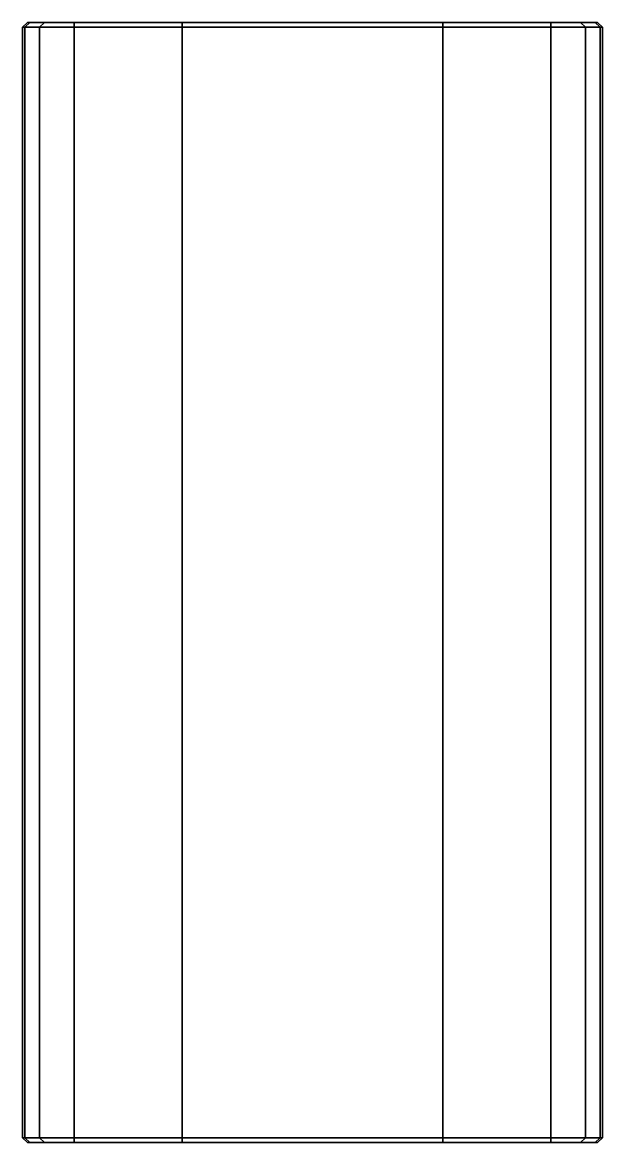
# Model space of a CAD drawing. Extents: x -1.18 to 1.18, y -1.28 to 3.28.
import ezdxf

# ---------------------------------------------------------------- set-up
doc = ezdxf.new("R2010")
doc.units = 0
doc.layers.add('TENT', color=3, linetype='CONTINUOUS')

msp = doc.modelspace()

# ---------------------------------------------------------------- linework, layer by layer
at = {"layer": 'TENT'}
for points in [[(-1.16, 3.28, 3.05), (-1.18, 3.26, 3.05), (-1.17, 3.26, 3.19), (-1.15, 3.28, 3.19)], [(-1.16, 3.28, 3.02), (-1.18, 3.26, 3.02), (-1.18, 3.26, 3.05), (-1.16, 3.28, 3.05)], [(-1.18, 3.26, 3.05), (-1.18, -1.26, 3.05), (-1.17, -1.26, 3.19), (-1.17, 3.26, 3.19)], [(-1.18, 3.26, 3.02), (-1.18, -1.26, 3.02), (-1.18, -1.26, 3.05), (-1.18, 3.26, 3.05)], [(-1.15, 3.28, 3.19), (-1.17, 3.26, 3.19), (-1.11, 3.26, 3.32), (-1.09, 3.28, 3.3)], [(-1.17, 3.26, 3.19), (-1.17, -1.26, 3.19), (-1.11, -1.26, 3.32), (-1.11, 3.26, 3.32)], [(1.15, 3.28, 3.19), (1.16, 3.28, 3.05), (-1.16, 3.28, 3.05), (-1.15, 3.28, 3.19)], [(1.16, 3.28, 3.05), (1.16, 3.28, 3.02), (-1.16, 3.28, 3.02), (-1.16, 3.28, 3.05)], [(1.09, 3.28, 3.3), (1.15, 3.28, 3.19), (-1.15, 3.28, 3.19), (-1.09, 3.28, 3.3)], [(-1.09, 3.28, 3.3), (-1.11, 3.26, 3.32), (-0.97, 3.26, 3.37), (-0.97, 3.28, 3.35)], [(-1.11, 3.26, 3.32), (-1.11, -1.26, 3.32), (-0.97, -1.26, 3.37), (-0.97, 3.26, 3.37)], [(0.97, 3.28, 3.35), (1.09, 3.28, 3.3), (-1.09, 3.28, 3.3), (-0.97, 3.28, 3.35)], [(0.53, 3.28, 3.37), (0.97, 3.28, 3.35), (-0.97, 3.28, 3.35), (-0.53, 3.28, 3.37)], [(-0.97, 3.28, 3.35), (-0.97, 3.26, 3.37), (-0.53, 3.26, 3.39), (-0.53, 3.28, 3.37)], [(-0.97, 3.26, 3.37), (-0.97, -1.26, 3.37), (-0.53, -1.26, 3.39), (-0.53, 3.26, 3.39)], [(0.53, 3.26, 3.39), (0.53, 3.28, 3.37), (-0.53, 3.28, 3.37), (-0.53, 3.26, 3.39)], [(0.53, -1.26, 3.39), (0.53, 3.26, 3.39), (-0.53, 3.26, 3.39), (-0.53, -1.26, 3.39)], [(0.97, 3.26, 3.37), (0.97, 3.28, 3.35), (0.53, 3.28, 3.37), (0.53, 3.26, 3.39)], [(0.97, -1.26, 3.37), (0.97, 3.26, 3.37), (0.53, 3.26, 3.39), (0.53, -1.26, 3.39)], [(1.11, 3.26, 3.32), (1.09, 3.28, 3.3), (0.97, 3.28, 3.35), (0.97, 3.26, 3.37)], [(1.11, -1.26, 3.32), (1.11, 3.26, 3.32), (0.97, 3.26, 3.37), (0.97, -1.26, 3.37)], [(1.17, 3.26, 3.19), (1.15, 3.28, 3.19), (1.09, 3.28, 3.3), (1.11, 3.26, 3.32)], [(1.17, -1.26, 3.19), (1.17, 3.26, 3.19), (1.11, 3.26, 3.32), (1.11, -1.26, 3.32)], [(1.18, 3.26, 3.05), (1.16, 3.28, 3.05), (1.15, 3.28, 3.19), (1.17, 3.26, 3.19)], [(1.18, 3.26, 3.02), (1.16, 3.28, 3.02), (1.16, 3.28, 3.05), (1.18, 3.26, 3.05)], [(1.18, -1.26, 3.05), (1.18, 3.26, 3.05), (1.17, 3.26, 3.19), (1.17, -1.26, 3.19)], [(1.18, -1.26, 3.02), (1.18, 3.26, 3.02), (1.18, 3.26, 3.05), (1.18, -1.26, 3.05)], [(-1.18, -1.26, 3.05), (-1.16, -1.28, 3.05), (-1.15, -1.28, 3.19), (-1.17, -1.26, 3.19)], [(-1.18, -1.26, 3.02), (-1.16, -1.28, 3.02), (-1.16, -1.28, 3.05), (-1.18, -1.26, 3.05)], [(-1.17, -1.26, 3.19), (-1.15, -1.28, 3.19), (-1.09, -1.28, 3.3), (-1.11, -1.26, 3.32)], [(-1.11, -1.26, 3.32), (-1.09, -1.28, 3.3), (-0.97, -1.28, 3.35), (-0.97, -1.26, 3.37)], [(-0.97, -1.26, 3.37), (-0.97, -1.28, 3.35), (-0.53, -1.28, 3.37), (-0.53, -1.26, 3.39)], [(-0.53, -1.26, 3.39), (-0.53, -1.28, 3.37), (0.53, -1.28, 3.37), (0.53, -1.26, 3.39)], [(0.97, -1.28, 3.35), (0.97, -1.26, 3.37), (0.53, -1.26, 3.39), (0.53, -1.28, 3.37)], [(1.09, -1.28, 3.3), (1.11, -1.26, 3.32), (0.97, -1.26, 3.37), (0.97, -1.28, 3.35)], [(1.15, -1.28, 3.19), (1.17, -1.26, 3.19), (1.11, -1.26, 3.32), (1.09, -1.28, 3.3)], [(1.16, -1.28, 3.05), (1.18, -1.26, 3.05), (1.17, -1.26, 3.19), (1.15, -1.28, 3.19)], [(1.16, -1.28, 3.02), (1.18, -1.26, 3.02), (1.18, -1.26, 3.05), (1.16, -1.28, 3.05)], [(-1.15, -1.28, 3.19), (-1.16, -1.28, 3.05), (1.16, -1.28, 3.05), (1.15, -1.28, 3.19)], [(-1.16, -1.28, 3.05), (-1.16, -1.28, 3.02), (1.16, -1.28, 3.02), (1.16, -1.28, 3.05)], [(-1.09, -1.28, 3.3), (-1.15, -1.28, 3.19), (1.15, -1.28, 3.19), (1.09, -1.28, 3.3)], [(-0.97, -1.28, 3.35), (-1.09, -1.28, 3.3), (1.09, -1.28, 3.3), (0.97, -1.28, 3.35)], [(-0.53, -1.28, 3.37), (-0.97, -1.28, 3.35), (0.97, -1.28, 3.35), (0.53, -1.28, 3.37)]]:
    msp.add_3dface(points, dxfattribs=at)

doc.saveas('drawing.dxf')
